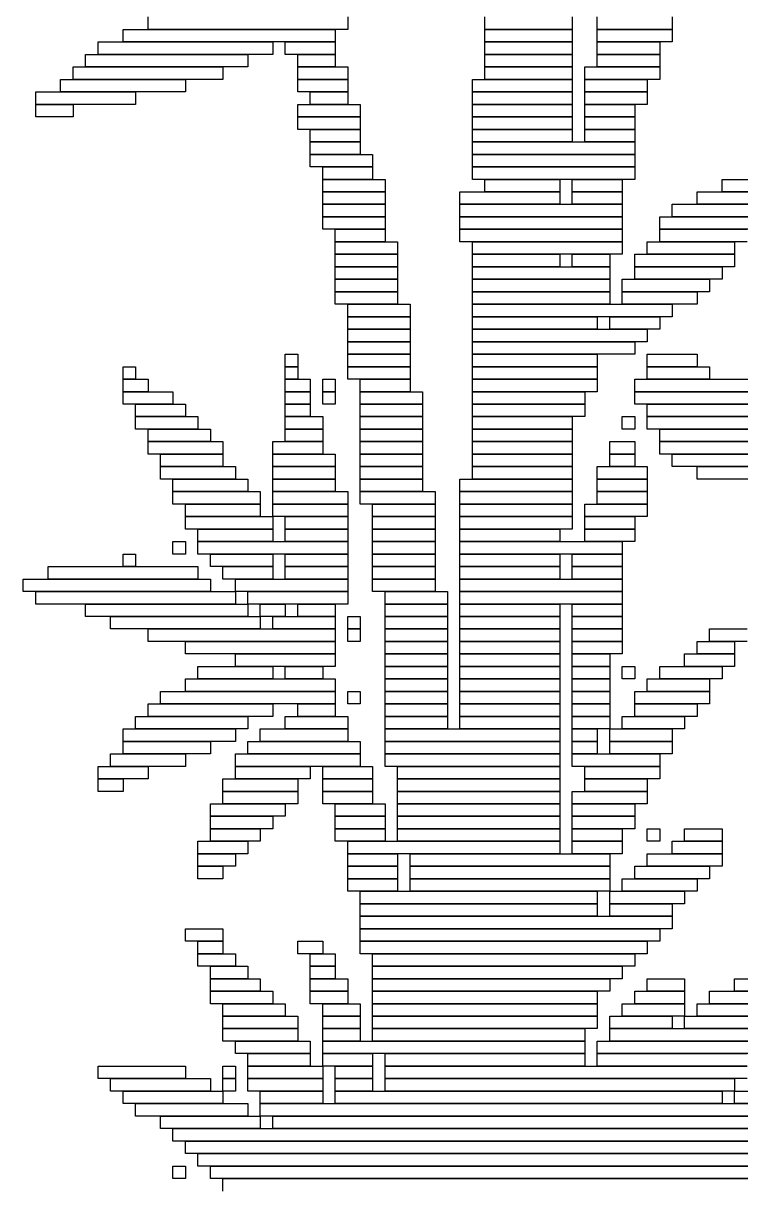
# Model space of a CAD drawing. Extents: x 292 to 731, y 307 to 718.
# Drawn here: x 293 to 350.5, y 429.5 to 522.5 of the extents above; entities that cross this region are included whole.
import ezdxf

# ---------------------------------------------------------------- set-up
doc = ezdxf.new("R2010")
doc.units = 0

msp = doc.modelspace()

# ---------------------------------------------------------------- linework, layer by layer
for p, q in [((303, 522), (303, 523)), ((319, 523), (319, 522)), ((330, 522), (330, 523)), ((337, 523), (337, 522)), ((339, 522), (339, 523)), ((345, 523), (345, 522)), ((301, 522), (318, 522)), ((301, 521), (301, 522)), ((319, 522), (303, 522)), ((318, 522), (318, 521)), ((337, 522), (330, 522)), ((330, 522), (337, 522)), ((330, 521), (330, 522)), ((337, 522), (337, 521)), ((345, 522), (339, 522)), ((339, 522), (345, 522)), ((339, 521), (339, 522)), ((345, 522), (345, 521)), ((299, 521), (313, 521)), ((299, 520), (299, 521)), ((318, 521), (301, 521)), ((313, 521), (313, 520)), ((314, 521), (318, 521)), ((314, 520), (314, 521)), ((318, 521), (318, 520)), ((337, 521), (330, 521)), ((330, 521), (337, 521)), ((330, 520), (330, 521)), ((337, 521), (337, 520)), ((345, 521), (339, 521)), ((339, 521), (344, 521)), ((339, 520), (339, 521)), ((344, 521), (344, 520)), ((298, 520), (311, 520)), ((298, 519), (298, 520)), ((313, 520), (299, 520)), ((311, 520), (311, 519)), ((318, 520), (314, 520)), ((315, 520), (318, 520)), ((315, 519), (315, 520)), ((318, 520), (318, 519)), ((337, 520), (330, 520)), ((330, 520), (337, 520)), ((330, 519), (330, 520)), ((337, 520), (337, 519)), ((344, 520), (339, 520)), ((339, 520), (344, 520)), ((339, 519), (339, 520)), ((344, 520), (344, 519)), ((297, 519), (309, 519)), ((297, 518), (297, 519)), ((311, 519), (298, 519)), ((309, 519), (309, 518)), ((318, 519), (315, 519)), ((315, 519), (319, 519)), ((315, 518), (315, 519)), ((319, 519), (319, 518)), ((337, 519), (330, 519)), ((330, 519), (337, 519)), ((330, 518), (330, 519)), ((337, 519), (337, 518)), ((338, 519), (344, 519)), ((338, 518), (338, 519)), ((344, 519), (339, 519)), ((344, 519), (344, 518)), ((296, 518), (306, 518)), ((296, 517), (296, 518)), ((309, 518), (297, 518)), ((306, 518), (306, 517)), ((319, 518), (315, 518)), ((315, 518), (319, 518)), ((315, 517), (315, 518)), ((319, 518), (319, 517)), ((329, 518), (337, 518)), ((329, 517), (329, 518)), ((337, 518), (330, 518)), ((337, 518), (337, 517)), ((344, 518), (338, 518)), ((338, 518), (343, 518)), ((338, 517), (338, 518)), ((343, 518), (343, 517)), ((294, 517), (302, 517)), ((294, 516), (294, 517)), ((306, 517), (296, 517)), ((302, 517), (302, 516)), ((319, 517), (315, 517)), ((316, 517), (319, 517)), ((316, 516), (316, 517)), ((319, 517), (319, 516)), ((337, 517), (329, 517)), ((329, 517), (337, 517)), ((329, 516), (329, 517)), ((337, 517), (337, 516)), ((343, 517), (338, 517)), ((338, 517), (343, 517)), ((338, 516), (338, 517)), ((343, 517), (343, 516)), ((302, 516), (294, 516)), ((294, 516), (297, 516)), ((294, 515), (294, 516)), ((297, 516), (297, 515)), ((315, 516), (320, 516)), ((315, 515), (315, 516)), ((319, 516), (316, 516)), ((320, 516), (320, 515)), ((337, 516), (329, 516)), ((329, 516), (337, 516)), ((329, 515), (329, 516)), ((337, 516), (337, 515)), ((343, 516), (338, 516)), ((338, 516), (342, 516)), ((338, 515), (338, 516)), ((342, 516), (342, 515)), ((297, 515), (294, 515)), ((320, 515), (315, 515)), ((315, 515), (320, 515)), ((315, 514), (315, 515)), ((320, 515), (320, 514)), ((337, 515), (329, 515)), ((329, 515), (337, 515)), ((329, 514), (329, 515)), ((337, 515), (337, 514)), ((342, 515), (338, 515)), ((338, 515), (342, 515)), ((338, 514), (338, 515)), ((342, 515), (342, 514)), ((320, 514), (315, 514)), ((316, 514), (320, 514)), ((316, 513), (316, 514)), ((320, 514), (320, 513)), ((337, 514), (329, 514)), ((329, 514), (337, 514)), ((329, 513), (329, 514)), ((337, 514), (337, 513)), ((342, 514), (338, 514)), ((338, 514), (342, 514)), ((338, 513), (338, 514)), ((342, 514), (342, 513)), ((320, 513), (316, 513)), ((316, 513), (320, 513)), ((316, 512), (316, 513)), ((320, 513), (320, 512)), ((337, 513), (329, 513)), ((329, 513), (342, 513)), ((329, 512), (329, 513)), ((342, 513), (338, 513)), ((342, 513), (342, 512)), ((320, 512), (316, 512)), ((316, 512), (321, 512)), ((316, 511), (316, 512)), ((321, 512), (321, 511)), ((342, 512), (329, 512)), ((329, 512), (342, 512)), ((329, 511), (329, 512)), ((342, 512), (342, 511)), ((321, 511), (316, 511)), ((317, 511), (321, 511)), ((317, 510), (317, 511)), ((321, 511), (321, 510)), ((342, 511), (329, 511)), ((329, 511), (342, 511)), ((329, 510), (329, 511)), ((342, 511), (342, 510)), ((321, 510), (317, 510)), ((317, 510), (322, 510)), ((317, 509), (317, 510)), ((322, 510), (322, 509)), ((342, 510), (329, 510)), ((330, 510), (336, 510)), ((330, 509), (330, 510)), ((336, 510), (336, 509)), ((337, 510), (341, 510)), ((337, 509), (337, 510)), ((341, 510), (341, 509)), ((349, 510), (355, 510)), ((349, 509), (349, 510)), ((322, 509), (317, 509)), ((317, 509), (322, 509)), ((317, 508), (317, 509)), ((322, 509), (322, 508)), ((328, 509), (336, 509)), ((328, 508), (328, 509)), ((336, 509), (330, 509)), ((336, 509), (336, 508)), ((341, 509), (337, 509)), ((337, 509), (341, 509)), ((337, 508), (337, 509)), ((341, 509), (341, 508)), ((347, 509), (354, 509)), ((347, 508), (347, 509)), ((355, 509), (349, 509)), ((322, 508), (317, 508)), ((317, 508), (322, 508)), ((317, 507), (317, 508)), ((322, 508), (322, 507)), ((336, 508), (328, 508)), ((328, 508), (341, 508)), ((328, 507), (328, 508)), ((341, 508), (337, 508)), ((341, 508), (341, 507)), ((345, 508), (353, 508)), ((345, 507), (345, 508)), ((354, 508), (347, 508)), ((322, 507), (317, 507)), ((317, 507), (322, 507)), ((317, 506), (317, 507)), ((322, 507), (322, 506)), ((341, 507), (328, 507)), ((328, 507), (341, 507)), ((328, 506), (328, 507)), ((341, 507), (341, 506)), ((344, 507), (352, 507)), ((344, 506), (344, 507)), ((353, 507), (345, 507)), ((322, 506), (317, 506)), ((318, 506), (322, 506)), ((318, 505), (318, 506)), ((322, 506), (322, 505)), ((341, 506), (328, 506)), ((328, 506), (341, 506)), ((328, 505), (328, 506)), ((341, 506), (341, 505)), ((352, 506), (344, 506)), ((344, 506), (351, 506)), ((344, 505), (344, 506)), ((322, 505), (318, 505)), ((318, 505), (323, 505)), ((318, 504), (318, 505)), ((323, 505), (323, 504)), ((341, 505), (328, 505)), ((329, 505), (341, 505)), ((329, 504), (329, 505)), ((341, 505), (341, 504)), ((343, 505), (350, 505)), ((343, 504), (343, 505)), ((351, 505), (344, 505)), ((350, 505), (350, 504)), ((323, 504), (318, 504)), ((318, 504), (323, 504)), ((318, 503), (318, 504)), ((323, 504), (323, 503)), ((341, 504), (329, 504)), ((329, 504), (336, 504)), ((329, 503), (329, 504)), ((336, 504), (336, 503)), ((337, 504), (340, 504)), ((337, 503), (337, 504)), ((340, 504), (340, 503)), ((342, 504), (350, 504)), ((342, 503), (342, 504)), ((350, 504), (343, 504)), ((350, 504), (350, 503)), ((323, 503), (318, 503)), ((318, 503), (323, 503)), ((318, 502), (318, 503)), ((323, 503), (323, 502)), ((336, 503), (329, 503)), ((329, 503), (340, 503)), ((329, 502), (329, 503)), ((340, 503), (337, 503)), ((340, 503), (340, 502)), ((350, 503), (342, 503)), ((342, 503), (349, 503)), ((342, 502), (342, 503)), ((349, 503), (349, 502)), ((323, 502), (318, 502)), ((318, 502), (323, 502)), ((318, 501), (318, 502)), ((323, 502), (323, 501)), ((340, 502), (329, 502)), ((329, 502), (340, 502)), ((329, 501), (329, 502)), ((340, 502), (340, 501)), ((341, 502), (348, 502)), ((341, 501), (341, 502)), ((349, 502), (342, 502)), ((348, 502), (348, 501)), ((323, 501), (318, 501)), ((318, 501), (323, 501)), ((318, 500), (318, 501)), ((323, 501), (323, 500)), ((340, 501), (329, 501)), ((329, 501), (340, 501)), ((329, 500), (329, 501)), ((340, 501), (340, 500)), ((348, 501), (341, 501)), ((341, 501), (347, 501)), ((341, 500), (341, 501)), ((347, 501), (347, 500)), ((323, 500), (318, 500)), ((319, 500), (324, 500)), ((319, 499), (319, 500)), ((324, 500), (324, 499)), ((340, 500), (329, 500)), ((329, 500), (345, 500)), ((329, 499), (329, 500)), ((347, 500), (341, 500)), ((345, 500), (345, 499)), ((324, 499), (319, 499)), ((319, 499), (324, 499)), ((319, 498), (319, 499)), ((324, 499), (324, 498)), ((345, 499), (329, 499)), ((329, 499), (339, 499)), ((329, 498), (329, 499)), ((339, 499), (339, 498)), ((340, 499), (344, 499)), ((340, 498), (340, 499)), ((344, 499), (344, 498)), ((324, 498), (319, 498)), ((319, 498), (324, 498)), ((319, 497), (319, 498)), ((324, 498), (324, 497)), ((339, 498), (329, 498)), ((329, 498), (343, 498)), ((329, 497), (329, 498)), ((344, 498), (340, 498)), ((343, 498), (343, 497)), ((324, 497), (319, 497)), ((319, 497), (324, 497)), ((319, 496), (319, 497)), ((324, 497), (324, 496)), ((343, 497), (329, 497)), ((329, 497), (342, 497)), ((329, 496), (329, 497)), ((342, 497), (342, 496)), ((314, 496), (315, 496)), ((314, 495), (314, 496)), ((315, 496), (315, 495)), ((324, 496), (319, 496)), ((319, 496), (324, 496)), ((319, 495), (319, 496)), ((324, 496), (324, 495)), ((342, 496), (329, 496)), ((329, 496), (339, 496)), ((329, 495), (329, 496)), ((339, 496), (339, 495)), ((343, 496), (347, 496)), ((343, 495), (343, 496)), ((347, 496), (347, 495)), ((301, 495), (302, 495)), ((301, 494), (301, 495)), ((302, 495), (302, 494)), ((315, 495), (314, 495)), ((314, 495), (315, 495)), ((314, 494), (314, 495)), ((315, 495), (315, 494)), ((324, 495), (319, 495)), ((319, 495), (324, 495)), ((319, 494), (319, 495)), ((324, 495), (324, 494)), ((339, 495), (329, 495)), ((329, 495), (339, 495)), ((329, 494), (329, 495)), ((339, 495), (339, 494)), ((347, 495), (343, 495)), ((343, 495), (348, 495)), ((343, 494), (343, 495)), ((348, 495), (348, 494)), ((302, 494), (301, 494)), ((301, 494), (303, 494)), ((301, 493), (301, 494)), ((303, 494), (303, 493)), ((315, 494), (314, 494)), ((314, 494), (316, 494)), ((314, 493), (314, 494)), ((316, 494), (316, 493)), ((317, 494), (318, 494)), ((317, 493), (317, 494)), ((318, 494), (318, 493)), ((324, 494), (319, 494)), ((320, 494), (324, 494)), ((320, 493), (320, 494)), ((324, 494), (324, 493)), ((339, 494), (329, 494)), ((329, 494), (339, 494)), ((329, 493), (329, 494)), ((339, 494), (339, 493)), ((342, 494), (399, 494)), ((342, 493), (342, 494)), ((348, 494), (343, 494)), ((303, 493), (301, 493)), ((301, 493), (305, 493)), ((301, 492), (301, 493)), ((305, 493), (305, 492)), ((316, 493), (314, 493)), ((314, 493), (316, 493)), ((314, 492), (314, 493)), ((316, 493), (316, 492)), ((318, 493), (317, 493)), ((317, 493), (318, 493)), ((317, 492), (317, 493)), ((318, 493), (318, 492)), ((324, 493), (320, 493)), ((320, 493), (325, 493)), ((320, 492), (320, 493)), ((325, 493), (325, 492)), ((339, 493), (329, 493)), ((329, 493), (338, 493)), ((329, 492), (329, 493)), ((338, 493), (338, 492)), ((399, 493), (342, 493)), ((342, 493), (399, 493)), ((342, 492), (342, 493)), ((305, 492), (301, 492)), ((302, 492), (306, 492)), ((302, 491), (302, 492)), ((306, 492), (306, 491)), ((316, 492), (314, 492)), ((314, 492), (316, 492)), ((314, 491), (314, 492)), ((316, 492), (316, 491)), ((318, 492), (317, 492)), ((325, 492), (320, 492)), ((320, 492), (325, 492)), ((320, 491), (320, 492)), ((325, 492), (325, 491)), ((338, 492), (329, 492)), ((329, 492), (338, 492)), ((329, 491), (329, 492)), ((338, 492), (338, 491)), ((399, 492), (342, 492)), ((343, 492), (399, 492)), ((343, 491), (343, 492)), ((306, 491), (302, 491)), ((302, 491), (307, 491)), ((302, 490), (302, 491)), ((307, 491), (307, 490)), ((316, 491), (314, 491)), ((314, 491), (317, 491)), ((314, 490), (314, 491)), ((317, 491), (317, 490)), ((325, 491), (320, 491)), ((320, 491), (325, 491)), ((320, 490), (320, 491)), ((325, 491), (325, 490)), ((338, 491), (329, 491)), ((329, 491), (337, 491)), ((329, 490), (329, 491)), ((337, 491), (337, 490)), ((341, 491), (342, 491)), ((341, 490), (341, 491)), ((342, 491), (342, 490)), ((399, 491), (343, 491)), ((343, 491), (399, 491)), ((343, 490), (343, 491)), ((307, 490), (302, 490)), ((303, 490), (308, 490)), ((303, 489), (303, 490)), ((308, 490), (308, 489)), ((317, 490), (314, 490)), ((314, 490), (317, 490)), ((314, 489), (314, 490)), ((317, 490), (317, 489)), ((325, 490), (320, 490)), ((320, 490), (325, 490)), ((320, 489), (320, 490)), ((325, 490), (325, 489)), ((337, 490), (329, 490)), ((329, 490), (337, 490)), ((329, 489), (329, 490)), ((337, 490), (337, 489)), ((342, 490), (341, 490)), ((399, 490), (343, 490)), ((344, 490), (398, 490)), ((344, 489), (344, 490)), ((308, 489), (303, 489)), ((303, 489), (309, 489)), ((303, 488), (303, 489)), ((309, 489), (309, 488)), ((313, 489), (317, 489)), ((313, 488), (313, 489)), ((317, 489), (314, 489)), ((317, 489), (317, 488)), ((325, 489), (320, 489)), ((320, 489), (325, 489)), ((320, 488), (320, 489)), ((325, 489), (325, 488)), ((337, 489), (329, 489)), ((329, 489), (337, 489)), ((329, 488), (329, 489)), ((337, 489), (337, 488)), ((340, 489), (342, 489)), ((340, 488), (340, 489)), ((342, 489), (342, 488)), ((398, 489), (344, 489)), ((344, 489), (397, 489)), ((344, 488), (344, 489)), ((309, 488), (303, 488)), ((304, 488), (309, 488)), ((304, 487), (304, 488)), ((309, 488), (309, 487)), ((317, 488), (313, 488)), ((313, 488), (318, 488)), ((313, 487), (313, 488)), ((318, 488), (318, 487)), ((325, 488), (320, 488)), ((320, 488), (325, 488)), ((320, 487), (320, 488)), ((325, 488), (325, 487)), ((337, 488), (329, 488)), ((329, 488), (337, 488)), ((329, 487), (329, 488)), ((337, 488), (337, 487)), ((342, 488), (340, 488)), ((340, 488), (342, 488)), ((340, 487), (340, 488)), ((342, 488), (342, 487)), ((397, 488), (344, 488)), ((345, 488), (396, 488)), ((345, 487), (345, 488)), ((309, 487), (304, 487)), ((304, 487), (310, 487)), ((304, 486), (304, 487)), ((310, 487), (310, 486)), ((318, 487), (313, 487)), ((313, 487), (318, 487)), ((313, 486), (313, 487)), ((318, 487), (318, 486)), ((325, 487), (320, 487)), ((320, 487), (325, 487)), ((320, 486), (320, 487)), ((325, 487), (325, 486)), ((337, 487), (329, 487)), ((329, 487), (337, 487)), ((329, 486), (329, 487)), ((337, 487), (337, 486)), ((339, 487), (343, 487)), ((339, 486), (339, 487)), ((342, 487), (340, 487)), ((343, 487), (343, 486)), ((396, 487), (345, 487)), ((347, 487), (395, 487)), ((347, 486), (347, 487)), ((310, 486), (304, 486)), ((305, 486), (311, 486)), ((305, 485), (305, 486)), ((311, 486), (311, 485)), ((318, 486), (313, 486)), ((313, 486), (318, 486)), ((313, 485), (313, 486)), ((318, 486), (318, 485)), ((325, 486), (320, 486)), ((320, 486), (325, 486)), ((320, 485), (320, 486)), ((325, 486), (325, 485)), ((328, 486), (337, 486)), ((328, 485), (328, 486)), ((337, 486), (329, 486)), ((337, 486), (337, 485)), ((343, 486), (339, 486)), ((339, 486), (343, 486)), ((339, 485), (339, 486)), ((343, 486), (343, 485)), ((395, 486), (347, 486)), ((311, 485), (305, 485)), ((305, 485), (312, 485)), ((305, 484), (305, 485)), ((312, 485), (312, 484)), ((318, 485), (313, 485)), ((313, 485), (319, 485)), ((313, 484), (313, 485)), ((319, 485), (319, 484)), ((325, 485), (320, 485)), ((320, 485), (326, 485)), ((320, 484), (320, 485)), ((326, 485), (326, 484)), ((337, 485), (328, 485)), ((328, 485), (337, 485)), ((328, 484), (328, 485)), ((337, 485), (337, 484)), ((343, 485), (339, 485)), ((339, 485), (343, 485)), ((339, 484), (339, 485)), ((343, 485), (343, 484)), ((312, 484), (305, 484)), ((306, 484), (312, 484)), ((306, 483), (306, 484)), ((312, 484), (312, 483)), ((319, 484), (313, 484)), ((313, 484), (319, 484)), ((313, 483), (313, 484)), ((319, 484), (319, 483)), ((326, 484), (320, 484)), ((321, 484), (326, 484)), ((321, 483), (321, 484)), ((326, 484), (326, 483)), ((337, 484), (328, 484)), ((328, 484), (337, 484)), ((328, 483), (328, 484)), ((337, 484), (337, 483)), ((338, 484), (343, 484)), ((338, 483), (338, 484)), ((343, 484), (339, 484)), ((343, 484), (343, 483)), ((312, 483), (306, 483)), ((306, 483), (313, 483)), ((306, 482), (306, 483)), ((319, 483), (313, 483)), ((313, 483), (313, 482)), ((314, 483), (319, 483)), ((314, 482), (314, 483)), ((319, 483), (319, 482)), ((326, 483), (321, 483)), ((321, 483), (326, 483)), ((321, 482), (321, 483)), ((326, 483), (326, 482)), ((337, 483), (328, 483)), ((328, 483), (337, 483)), ((328, 482), (328, 483)), ((337, 483), (337, 482)), ((343, 483), (338, 483)), ((338, 483), (342, 483)), ((338, 482), (338, 483)), ((342, 483), (342, 482)), ((313, 482), (306, 482)), ((307, 482), (313, 482)), ((307, 481), (307, 482)), ((313, 482), (313, 481)), ((319, 482), (314, 482)), ((314, 482), (319, 482)), ((314, 481), (314, 482)), ((319, 482), (319, 481)), ((326, 482), (321, 482)), ((321, 482), (326, 482)), ((321, 481), (321, 482)), ((326, 482), (326, 481)), ((337, 482), (328, 482)), ((328, 482), (336, 482)), ((328, 481), (328, 482)), ((336, 482), (336, 481)), ((342, 482), (338, 482)), ((338, 482), (342, 482)), ((338, 481), (338, 482)), ((342, 482), (342, 481)), ((305, 481), (306, 481)), ((305, 480), (305, 481)), ((306, 481), (306, 480)), ((313, 481), (307, 481)), ((307, 481), (319, 481)), ((307, 480), (307, 481)), ((319, 481), (314, 481)), ((319, 481), (319, 480)), ((326, 481), (321, 481)), ((321, 481), (326, 481)), ((321, 480), (321, 481)), ((326, 481), (326, 480)), ((336, 481), (328, 481)), ((328, 481), (341, 481)), ((328, 480), (328, 481)), ((342, 481), (338, 481)), ((341, 481), (341, 480)), ((301, 480), (302, 480)), ((301, 479), (301, 480)), ((302, 480), (302, 479)), ((306, 480), (305, 480)), ((319, 480), (307, 480)), ((308, 480), (313, 480)), ((308, 479), (308, 480)), ((313, 480), (313, 479)), ((314, 480), (319, 480)), ((314, 479), (314, 480)), ((319, 480), (319, 479)), ((326, 480), (321, 480)), ((321, 480), (326, 480)), ((321, 479), (321, 480)), ((326, 480), (326, 479)), ((341, 480), (328, 480)), ((328, 480), (336, 480)), ((328, 479), (328, 480)), ((336, 480), (336, 479)), ((337, 480), (341, 480)), ((337, 479), (337, 480)), ((341, 480), (341, 479)), ((295, 479), (307, 479)), ((295, 478), (295, 479)), ((302, 479), (301, 479)), ((307, 479), (307, 478)), ((313, 479), (308, 479)), ((309, 479), (313, 479)), ((309, 478), (309, 479)), ((313, 479), (313, 478)), ((319, 479), (314, 479)), ((314, 479), (319, 479)), ((314, 478), (314, 479)), ((319, 479), (319, 478)), ((326, 479), (321, 479)), ((321, 479), (326, 479)), ((321, 478), (321, 479)), ((326, 479), (326, 478)), ((336, 479), (328, 479)), ((328, 479), (336, 479)), ((328, 478), (328, 479)), ((336, 479), (336, 478)), ((341, 479), (337, 479)), ((337, 479), (341, 479)), ((337, 478), (337, 479)), ((341, 479), (341, 478)), ((293, 478), (308, 478)), ((293, 477), (293, 478)), ((307, 478), (295, 478)), ((308, 478), (308, 477)), ((313, 478), (309, 478)), ((310, 478), (319, 478)), ((310, 477), (310, 478)), ((319, 478), (314, 478)), ((319, 478), (319, 477)), ((326, 478), (321, 478)), ((321, 478), (326, 478)), ((321, 477), (321, 478)), ((326, 478), (326, 477)), ((336, 478), (328, 478)), ((328, 478), (341, 478)), ((328, 477), (328, 478)), ((341, 478), (337, 478)), ((341, 478), (341, 477)), ((308, 477), (293, 477)), ((294, 477), (310, 477)), ((294, 476), (294, 477)), ((319, 477), (310, 477)), ((310, 477), (310, 476)), ((311, 477), (319, 477)), ((311, 476), (311, 477)), ((319, 477), (319, 476)), ((326, 477), (321, 477)), ((322, 477), (327, 477)), ((322, 476), (322, 477)), ((327, 477), (327, 476)), ((341, 477), (328, 477)), ((328, 477), (341, 477)), ((328, 476), (328, 477)), ((341, 477), (341, 476)), ((310, 476), (294, 476)), ((298, 476), (311, 476)), ((298, 475), (298, 476)), ((319, 476), (311, 476)), ((311, 476), (311, 475)), ((312, 476), (314, 476)), ((312, 475), (312, 476)), ((314, 476), (314, 475)), ((315, 476), (318, 476)), ((315, 475), (315, 476)), ((318, 476), (318, 475)), ((327, 476), (322, 476)), ((322, 476), (327, 476)), ((322, 475), (322, 476)), ((327, 476), (327, 475)), ((341, 476), (328, 476)), ((328, 476), (336, 476)), ((328, 475), (328, 476)), ((336, 476), (336, 475)), ((337, 476), (341, 476)), ((337, 475), (337, 476)), ((341, 476), (341, 475)), ((311, 475), (298, 475)), ((300, 475), (312, 475)), ((300, 474), (300, 475)), ((314, 475), (312, 475)), ((312, 475), (312, 474)), ((313, 475), (318, 475)), ((313, 474), (313, 475)), ((318, 475), (315, 475)), ((318, 475), (318, 474)), ((319, 475), (320, 475)), ((319, 474), (319, 475)), ((320, 475), (320, 474)), ((327, 475), (322, 475)), ((322, 475), (327, 475)), ((322, 474), (322, 475)), ((327, 475), (327, 474)), ((336, 475), (328, 475)), ((328, 475), (336, 475)), ((328, 474), (328, 475)), ((336, 475), (336, 474)), ((341, 475), (337, 475)), ((337, 475), (341, 475)), ((337, 474), (337, 475)), ((341, 475), (341, 474)), ((312, 474), (300, 474)), ((303, 474), (318, 474)), ((303, 473), (303, 474)), ((318, 474), (313, 474)), ((318, 474), (318, 473)), ((320, 474), (319, 474)), ((319, 474), (320, 474)), ((319, 473), (319, 474)), ((320, 474), (320, 473)), ((327, 474), (322, 474)), ((322, 474), (327, 474)), ((322, 473), (322, 474)), ((327, 474), (327, 473)), ((336, 474), (328, 474)), ((328, 474), (336, 474)), ((328, 473), (328, 474)), ((336, 474), (336, 473)), ((341, 474), (337, 474)), ((337, 474), (341, 474)), ((337, 473), (337, 474)), ((341, 474), (341, 473)), ((348, 474), (351, 474)), ((348, 473), (348, 474)), ((318, 473), (303, 473)), ((306, 473), (318, 473)), ((306, 472), (306, 473)), ((318, 473), (318, 472)), ((320, 473), (319, 473)), ((327, 473), (322, 473)), ((322, 473), (327, 473)), ((322, 472), (322, 473)), ((327, 473), (327, 472)), ((336, 473), (328, 473)), ((328, 473), (336, 473)), ((328, 472), (328, 473)), ((336, 473), (336, 472)), ((341, 473), (337, 473)), ((337, 473), (341, 473)), ((337, 472), (337, 473)), ((341, 473), (341, 472)), ((347, 473), (350, 473)), ((347, 472), (347, 473)), ((351, 473), (348, 473)), ((350, 473), (350, 472)), ((318, 472), (306, 472)), ((310, 472), (318, 472)), ((310, 471), (310, 472)), ((318, 472), (318, 471)), ((327, 472), (322, 472)), ((322, 472), (327, 472)), ((322, 471), (322, 472)), ((327, 472), (327, 471)), ((336, 472), (328, 472)), ((328, 472), (336, 472)), ((328, 471), (328, 472)), ((336, 472), (336, 471)), ((341, 472), (337, 472)), ((337, 472), (340, 472)), ((337, 471), (337, 472)), ((340, 472), (340, 471)), ((346, 472), (350, 472)), ((346, 471), (346, 472)), ((350, 472), (347, 472)), ((350, 472), (350, 471)), ((307, 471), (313, 471)), ((307, 470), (307, 471)), ((318, 471), (310, 471)), ((313, 471), (313, 470)), ((314, 471), (317, 471)), ((314, 470), (314, 471)), ((317, 471), (317, 470)), ((327, 471), (322, 471)), ((322, 471), (327, 471)), ((322, 470), (322, 471)), ((327, 471), (327, 470)), ((336, 471), (328, 471)), ((328, 471), (336, 471)), ((328, 470), (328, 471)), ((336, 471), (336, 470)), ((340, 471), (337, 471)), ((337, 471), (340, 471)), ((337, 470), (337, 471)), ((340, 471), (340, 470)), ((341, 471), (342, 471)), ((341, 470), (341, 471)), ((342, 471), (342, 470)), ((344, 471), (349, 471)), ((344, 470), (344, 471)), ((350, 471), (346, 471)), ((349, 471), (349, 470)), ((306, 470), (318, 470)), ((306, 469), (306, 470)), ((313, 470), (307, 470)), ((317, 470), (314, 470)), ((318, 470), (318, 469)), ((327, 470), (322, 470)), ((322, 470), (327, 470)), ((322, 469), (322, 470)), ((327, 470), (327, 469)), ((336, 470), (328, 470)), ((328, 470), (336, 470)), ((328, 469), (328, 470)), ((336, 470), (336, 469)), ((340, 470), (337, 470)), ((337, 470), (340, 470)), ((337, 469), (337, 470)), ((340, 470), (340, 469)), ((342, 470), (341, 470)), ((343, 470), (348, 470)), ((343, 469), (343, 470)), ((349, 470), (344, 470)), ((348, 470), (348, 469)), ((304, 469), (318, 469)), ((304, 468), (304, 469)), ((318, 469), (306, 469)), ((318, 469), (318, 468)), ((319, 469), (320, 469)), ((319, 468), (319, 469)), ((320, 469), (320, 468)), ((327, 469), (322, 469)), ((322, 469), (327, 469)), ((322, 468), (322, 469)), ((327, 469), (327, 468)), ((336, 469), (328, 469)), ((328, 469), (336, 469)), ((328, 468), (328, 469)), ((336, 469), (336, 468)), ((340, 469), (337, 469)), ((337, 469), (340, 469)), ((337, 468), (337, 469)), ((340, 469), (340, 468)), ((342, 469), (348, 469)), ((342, 468), (342, 469)), ((348, 469), (343, 469)), ((348, 469), (348, 468)), ((303, 468), (313, 468)), ((303, 467), (303, 468)), ((318, 468), (304, 468)), ((313, 468), (313, 467)), ((315, 468), (318, 468)), ((315, 467), (315, 468)), ((318, 468), (318, 467)), ((320, 468), (319, 468)), ((327, 468), (322, 468)), ((322, 468), (327, 468)), ((322, 467), (322, 468)), ((327, 468), (327, 467)), ((336, 468), (328, 468)), ((328, 468), (336, 468)), ((328, 467), (328, 468)), ((336, 468), (336, 467)), ((340, 468), (337, 468)), ((337, 468), (340, 468)), ((337, 467), (337, 468)), ((340, 468), (340, 467)), ((348, 468), (342, 468)), ((342, 468), (347, 468)), ((342, 467), (342, 468)), ((347, 468), (347, 467)), ((302, 467), (311, 467)), ((302, 466), (302, 467)), ((313, 467), (303, 467)), ((311, 467), (311, 466)), ((314, 467), (319, 467)), ((314, 466), (314, 467)), ((318, 467), (315, 467)), ((319, 467), (319, 466)), ((327, 467), (322, 467)), ((322, 467), (327, 467)), ((322, 466), (322, 467)), ((327, 467), (327, 466)), ((336, 467), (328, 467)), ((328, 467), (336, 467)), ((328, 466), (328, 467)), ((336, 467), (336, 466)), ((340, 467), (337, 467)), ((337, 467), (340, 467)), ((337, 466), (337, 467)), ((340, 467), (340, 466)), ((341, 467), (346, 467)), ((341, 466), (341, 467)), ((347, 467), (342, 467)), ((346, 467), (346, 466)), ((301, 466), (310, 466)), ((301, 465), (301, 466)), ((311, 466), (302, 466)), ((310, 466), (310, 465)), ((312, 466), (319, 466)), ((312, 465), (312, 466)), ((319, 466), (314, 466)), ((319, 466), (319, 465)), ((327, 466), (322, 466)), ((322, 466), (336, 466)), ((322, 465), (322, 466)), ((336, 466), (328, 466)), ((336, 466), (336, 465)), ((340, 466), (337, 466)), ((337, 466), (339, 466)), ((337, 465), (337, 466)), ((339, 466), (339, 465)), ((340, 466), (345, 466)), ((340, 465), (340, 466)), ((346, 466), (341, 466)), ((345, 466), (345, 465)), ((310, 465), (301, 465)), ((301, 465), (308, 465)), ((301, 464), (301, 465)), ((308, 465), (308, 464)), ((311, 465), (320, 465)), ((311, 464), (311, 465)), ((319, 465), (312, 465)), ((320, 465), (320, 464)), ((336, 465), (322, 465)), ((322, 465), (336, 465)), ((322, 464), (322, 465)), ((336, 465), (336, 464)), ((339, 465), (337, 465)), ((337, 465), (339, 465)), ((337, 464), (337, 465)), ((339, 465), (339, 464)), ((345, 465), (340, 465)), ((340, 465), (345, 465)), ((340, 464), (340, 465)), ((345, 465), (345, 464)), ((300, 464), (306, 464)), ((300, 463), (300, 464)), ((308, 464), (301, 464)), ((306, 464), (306, 463)), ((310, 464), (320, 464)), ((310, 463), (310, 464)), ((320, 464), (311, 464)), ((320, 464), (320, 463)), ((336, 464), (322, 464)), ((322, 464), (336, 464)), ((322, 463), (322, 464)), ((336, 464), (336, 463)), ((339, 464), (337, 464)), ((337, 464), (344, 464)), ((337, 463), (337, 464)), ((345, 464), (340, 464)), ((344, 464), (344, 463)), ((299, 463), (303, 463)), ((299, 462), (299, 463)), ((306, 463), (300, 463)), ((303, 463), (303, 462)), ((320, 463), (310, 463)), ((310, 463), (316, 463)), ((310, 462), (310, 463)), ((316, 463), (316, 462)), ((317, 463), (321, 463)), ((317, 462), (317, 463)), ((321, 463), (321, 462)), ((336, 463), (322, 463)), ((323, 463), (336, 463)), ((323, 462), (323, 463)), ((336, 463), (336, 462)), ((344, 463), (337, 463)), ((338, 463), (344, 463)), ((338, 462), (338, 463)), ((344, 463), (344, 462)), ((303, 462), (299, 462)), ((299, 462), (301, 462)), ((299, 461), (299, 462)), ((301, 462), (301, 461)), ((309, 462), (315, 462)), ((309, 461), (309, 462)), ((316, 462), (310, 462)), ((315, 462), (315, 461)), ((321, 462), (317, 462)), ((317, 462), (321, 462)), ((317, 461), (317, 462)), ((321, 462), (321, 461)), ((336, 462), (323, 462)), ((323, 462), (336, 462)), ((323, 461), (323, 462)), ((336, 462), (336, 461)), ((344, 462), (338, 462)), ((338, 462), (343, 462)), ((338, 461), (338, 462)), ((343, 462), (343, 461)), ((301, 461), (299, 461)), ((315, 461), (309, 461)), ((309, 461), (315, 461)), ((309, 460), (309, 461)), ((315, 461), (315, 460)), ((321, 461), (317, 461)), ((317, 461), (321, 461)), ((317, 460), (317, 461)), ((321, 461), (321, 460)), ((336, 461), (323, 461)), ((323, 461), (336, 461)), ((323, 460), (323, 461)), ((336, 461), (336, 460)), ((337, 461), (343, 461)), ((337, 460), (337, 461)), ((343, 461), (338, 461)), ((343, 461), (343, 460)), ((308, 460), (314, 460)), ((308, 459), (308, 460)), ((315, 460), (309, 460)), ((314, 460), (314, 459)), ((321, 460), (317, 460)), ((318, 460), (322, 460)), ((318, 459), (318, 460)), ((322, 460), (322, 459)), ((336, 460), (323, 460)), ((323, 460), (336, 460)), ((323, 459), (323, 460)), ((336, 460), (336, 459)), ((343, 460), (337, 460)), ((337, 460), (342, 460)), ((337, 459), (337, 460)), ((342, 460), (342, 459)), ((314, 459), (308, 459)), ((308, 459), (313, 459)), ((308, 458), (308, 459)), ((313, 459), (313, 458)), ((322, 459), (318, 459)), ((318, 459), (322, 459)), ((318, 458), (318, 459)), ((322, 459), (322, 458)), ((336, 459), (323, 459)), ((323, 459), (336, 459)), ((323, 458), (323, 459)), ((336, 459), (336, 458)), ((342, 459), (337, 459)), ((337, 459), (342, 459)), ((337, 458), (337, 459)), ((342, 459), (342, 458)), ((313, 458), (308, 458)), ((308, 458), (312, 458)), ((308, 457), (308, 458)), ((312, 458), (312, 457)), ((322, 458), (318, 458)), ((318, 458), (322, 458)), ((318, 457), (318, 458)), ((322, 458), (322, 457)), ((336, 458), (323, 458)), ((323, 458), (336, 458)), ((323, 457), (323, 458)), ((336, 458), (336, 457)), ((342, 458), (337, 458)), ((337, 458), (341, 458)), ((337, 457), (337, 458)), ((341, 458), (341, 457)), ((343, 458), (344, 458)), ((343, 457), (343, 458)), ((344, 458), (344, 457)), ((346, 458), (349, 458)), ((346, 457), (346, 458)), ((349, 458), (349, 457)), ((307, 457), (311, 457)), ((307, 456), (307, 457)), ((312, 457), (308, 457)), ((311, 457), (311, 456)), ((322, 457), (318, 457)), ((319, 457), (336, 457)), ((319, 456), (319, 457)), ((336, 457), (323, 457)), ((336, 457), (336, 456)), ((341, 457), (337, 457)), ((337, 457), (341, 457)), ((337, 456), (337, 457)), ((341, 457), (341, 456)), ((344, 457), (343, 457)), ((345, 457), (349, 457)), ((345, 456), (345, 457)), ((349, 457), (346, 457)), ((349, 457), (349, 456)), ((311, 456), (307, 456)), ((307, 456), (310, 456)), ((307, 455), (307, 456)), ((310, 456), (310, 455)), ((336, 456), (319, 456)), ((319, 456), (323, 456)), ((319, 455), (319, 456)), ((323, 456), (323, 455)), ((324, 456), (340, 456)), ((324, 455), (324, 456)), ((341, 456), (337, 456)), ((340, 456), (340, 455)), ((343, 456), (349, 456)), ((343, 455), (343, 456)), ((349, 456), (345, 456)), ((349, 456), (349, 455)), ((310, 455), (307, 455)), ((307, 455), (309, 455)), ((307, 454), (307, 455)), ((309, 455), (309, 454)), ((323, 455), (319, 455)), ((319, 455), (323, 455)), ((319, 454), (319, 455)), ((323, 455), (323, 454)), ((340, 455), (324, 455)), ((324, 455), (340, 455)), ((324, 454), (324, 455)), ((340, 455), (340, 454)), ((342, 455), (348, 455)), ((342, 454), (342, 455)), ((349, 455), (343, 455)), ((348, 455), (348, 454)), ((309, 454), (307, 454)), ((323, 454), (319, 454)), ((319, 454), (323, 454)), ((319, 453), (319, 454)), ((323, 454), (323, 453)), ((340, 454), (324, 454)), ((324, 454), (340, 454)), ((324, 453), (324, 454)), ((340, 454), (340, 453)), ((341, 454), (347, 454)), ((341, 453), (341, 454)), ((348, 454), (342, 454)), ((347, 454), (347, 453)), ((323, 453), (319, 453)), ((320, 453), (339, 453)), ((320, 452), (320, 453)), ((340, 453), (324, 453)), ((339, 453), (339, 452)), ((340, 453), (346, 453)), ((340, 452), (340, 453)), ((347, 453), (341, 453)), ((346, 453), (346, 452)), ((339, 452), (320, 452)), ((320, 452), (339, 452)), ((320, 451), (320, 452)), ((339, 452), (339, 451)), ((346, 452), (340, 452)), ((340, 452), (345, 452)), ((340, 451), (340, 452)), ((345, 452), (345, 451)), ((339, 451), (320, 451)), ((320, 451), (345, 451)), ((320, 450), (320, 451)), ((345, 451), (340, 451)), ((345, 451), (345, 450)), ((306, 450), (309, 450)), ((306, 449), (306, 450)), ((309, 450), (309, 449)), ((345, 450), (320, 450)), ((320, 450), (344, 450)), ((320, 449), (320, 450)), ((344, 450), (344, 449)), ((309, 449), (306, 449)), ((307, 449), (309, 449)), ((307, 448), (307, 449)), ((309, 449), (309, 448)), ((315, 449), (317, 449)), ((315, 448), (315, 449)), ((317, 449), (317, 448)), ((344, 449), (320, 449)), ((320, 449), (343, 449)), ((320, 448), (320, 449)), ((343, 449), (343, 448)), ((309, 448), (307, 448)), ((307, 448), (310, 448)), ((307, 447), (307, 448)), ((310, 448), (310, 447)), ((317, 448), (315, 448)), ((316, 448), (318, 448)), ((316, 447), (316, 448)), ((318, 448), (318, 447)), ((343, 448), (320, 448)), ((321, 448), (342, 448)), ((321, 447), (321, 448)), ((342, 448), (342, 447)), ((310, 447), (307, 447)), ((308, 447), (311, 447)), ((308, 446), (308, 447)), ((311, 447), (311, 446)), ((318, 447), (316, 447)), ((316, 447), (318, 447)), ((316, 446), (316, 447)), ((318, 447), (318, 446)), ((342, 447), (321, 447)), ((321, 447), (341, 447)), ((321, 446), (321, 447)), ((341, 447), (341, 446)), ((311, 446), (308, 446)), ((308, 446), (312, 446)), ((308, 445), (308, 446)), ((312, 446), (312, 445)), ((318, 446), (316, 446)), ((316, 446), (319, 446)), ((316, 445), (316, 446)), ((319, 446), (319, 445)), ((341, 446), (321, 446)), ((321, 446), (340, 446)), ((321, 445), (321, 446)), ((340, 446), (340, 445)), ((343, 446), (346, 446)), ((343, 445), (343, 446)), ((346, 446), (346, 445)), ((350, 446), (358, 446)), ((350, 445), (350, 446)), ((312, 445), (308, 445)), ((308, 445), (313, 445)), ((308, 444), (308, 445)), ((313, 445), (313, 444)), ((319, 445), (316, 445)), ((316, 445), (319, 445)), ((316, 444), (316, 445)), ((319, 445), (319, 444)), ((340, 445), (321, 445)), ((321, 445), (339, 445)), ((321, 444), (321, 445)), ((339, 445), (339, 444)), ((342, 445), (346, 445)), ((342, 444), (342, 445)), ((346, 445), (343, 445)), ((346, 445), (346, 444)), ((348, 445), (358, 445)), ((348, 444), (348, 445)), ((358, 445), (350, 445)), ((313, 444), (308, 444)), ((309, 444), (314, 444)), ((309, 443), (309, 444)), ((314, 444), (314, 443)), ((319, 444), (316, 444)), ((317, 444), (320, 444)), ((317, 443), (317, 444)), ((320, 444), (320, 443)), ((339, 444), (321, 444)), ((321, 444), (339, 444)), ((321, 443), (321, 444)), ((339, 444), (339, 443)), ((341, 444), (346, 444)), ((341, 443), (341, 444)), ((346, 444), (342, 444)), ((346, 444), (346, 443)), ((347, 444), (356, 444)), ((347, 443), (347, 444)), ((358, 444), (348, 444)), ((314, 443), (309, 443)), ((309, 443), (315, 443)), ((309, 442), (309, 443)), ((315, 443), (315, 442)), ((320, 443), (317, 443)), ((317, 443), (320, 443)), ((317, 442), (317, 443)), ((320, 443), (320, 442)), ((339, 443), (321, 443)), ((321, 443), (339, 443)), ((321, 442), (321, 443)), ((339, 443), (339, 442)), ((340, 443), (345, 443)), ((340, 442), (340, 443)), ((346, 443), (341, 443)), ((345, 443), (345, 442)), ((346, 443), (354, 443)), ((346, 442), (346, 443)), ((356, 443), (347, 443)), ((315, 442), (309, 442)), ((309, 442), (315, 442)), ((309, 441), (309, 442)), ((315, 442), (315, 441)), ((320, 442), (317, 442)), ((317, 442), (320, 442)), ((317, 441), (317, 442)), ((320, 442), (320, 441)), ((339, 442), (321, 442)), ((321, 442), (338, 442)), ((321, 441), (321, 442)), ((338, 442), (338, 441)), ((345, 442), (340, 442)), ((340, 442), (353, 442)), ((340, 441), (340, 442)), ((354, 442), (346, 442)), ((315, 441), (309, 441)), ((310, 441), (316, 441)), ((310, 440), (310, 441)), ((316, 441), (316, 440)), ((320, 441), (317, 441)), ((317, 441), (338, 441)), ((317, 440), (317, 441)), ((338, 441), (321, 441)), ((338, 441), (338, 440)), ((339, 441), (352, 441)), ((339, 440), (339, 441)), ((353, 441), (340, 441)), ((316, 440), (310, 440)), ((311, 440), (316, 440)), ((311, 439), (311, 440)), ((316, 440), (316, 439)), ((338, 440), (317, 440)), ((317, 440), (321, 440)), ((317, 439), (317, 440)), ((321, 440), (321, 439)), ((322, 440), (338, 440)), ((322, 439), (322, 440)), ((338, 440), (338, 439)), ((352, 440), (339, 440)), ((339, 440), (351, 440)), ((339, 439), (339, 440)), ((299, 439), (306, 439)), ((299, 438), (299, 439)), ((306, 439), (306, 438)), ((309, 439), (310, 439)), ((309, 438), (309, 439)), ((310, 439), (310, 438)), ((316, 439), (311, 439)), ((311, 439), (317, 439)), ((311, 438), (311, 439)), ((321, 439), (317, 439)), ((317, 439), (317, 438)), ((318, 439), (321, 439)), ((318, 438), (318, 439)), ((321, 439), (321, 438)), ((338, 439), (322, 439)), ((322, 439), (351, 439)), ((322, 438), (322, 439)), ((351, 439), (339, 439)), ((306, 438), (299, 438)), ((300, 438), (308, 438)), ((300, 437), (300, 438)), ((308, 438), (308, 437)), ((310, 438), (309, 438)), ((309, 438), (310, 438)), ((309, 437), (309, 438)), ((310, 438), (310, 437)), ((317, 438), (311, 438)), ((311, 438), (317, 438)), ((311, 437), (311, 438)), ((317, 438), (317, 437)), ((321, 438), (318, 438)), ((318, 438), (321, 438)), ((318, 437), (318, 438)), ((321, 438), (321, 437)), ((351, 438), (322, 438)), ((322, 438), (350, 438)), ((322, 437), (322, 438)), ((350, 438), (350, 437)), ((308, 437), (300, 437)), ((301, 437), (309, 437)), ((301, 436), (301, 437)), ((310, 437), (309, 437)), ((309, 437), (309, 436)), ((317, 437), (311, 437)), ((312, 437), (317, 437)), ((312, 436), (312, 437)), ((317, 437), (317, 436)), ((321, 437), (318, 437)), ((318, 437), (349, 437)), ((318, 436), (318, 437)), ((350, 437), (322, 437)), ((349, 437), (349, 436)), ((350, 437), (359, 437)), ((350, 436), (350, 437)), ((309, 436), (301, 436)), ((302, 436), (311, 436)), ((302, 435), (302, 436)), ((311, 436), (311, 435)), ((317, 436), (312, 436)), ((312, 436), (359, 436)), ((312, 435), (312, 436)), ((349, 436), (318, 436)), ((359, 436), (350, 436)), ((311, 435), (302, 435)), ((304, 435), (312, 435)), ((304, 434), (304, 435)), ((359, 435), (312, 435)), ((312, 435), (312, 434)), ((313, 435), (356, 435)), ((313, 434), (313, 435)), ((312, 434), (304, 434)), ((305, 434), (353, 434)), ((305, 433), (305, 434)), ((356, 434), (313, 434)), ((353, 433), (305, 433)), ((306, 433), (353, 433)), ((306, 432), (306, 433)), ((353, 432), (306, 432)), ((307, 432), (358, 432)), ((307, 431), (307, 432)), ((305, 431), (306, 431)), ((305, 430), (305, 431)), ((306, 431), (306, 430)), ((358, 431), (307, 431)), ((308, 431), (359, 431)), ((308, 430), (308, 431)), ((306, 430), (305, 430)), ((359, 430), (308, 430)), ((309, 430), (383, 430)), ((309, 429), (309, 430))]:
    msp.add_line(p, q)

doc.saveas('drawing.dxf')
